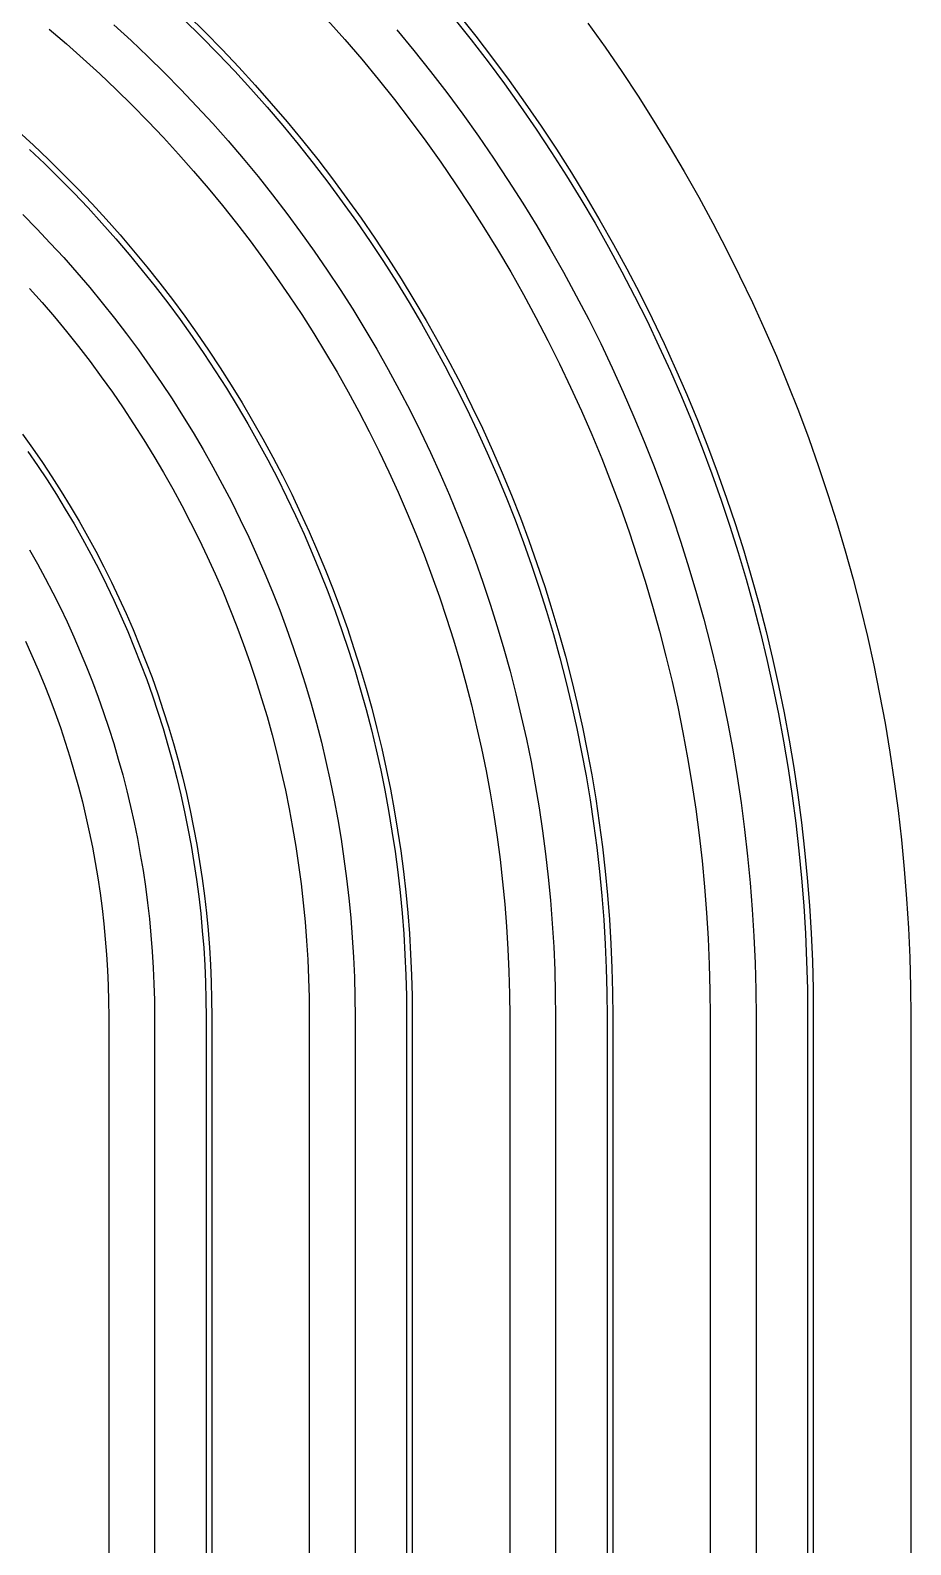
# Model space of a CAD drawing. Header units: metres. Extents: x 9 to 1211, y 9 to 2781.
# Drawn here: x 1057.3 to 1211, y 1001.8 to 1266.2 of the extents above; entities that cross this region are included whole.
import ezdxf

# ---------------------------------------------------------------- set-up
doc = ezdxf.new("R2010")
doc.units = ezdxf.units.M
for name, color, linetype in [('ACIKLIK', 5, 'Continuous'), ('CAM_SABLON', 4, 'Continuous'), ('DIS_KENAR_V91_Z3', 1, 'Continuous'), ('LAMBA_T4_Z4', 3, 'Continuous')]:
    doc.layers.add(name, color=color, linetype=linetype)

msp = doc.modelspace()

# ---------------------------------------------------------------- linework, layer by layer
at = {"layer": 'ACIKLIK'}
for points in [[(1071.91, 1267.15), (1074.9, 1264.4), (1077.85, 1261.61), (1080.76, 1258.76), (1083.61, 1255.85), (1086.4, 1252.9), (1089.15, 1249.91), (1091.85, 1246.86), (1094.49, 1243.77), (1097.07, 1240.63), (1099.61, 1237.45), (1102.08, 1234.22), (1104.5, 1230.95), (1106.86, 1227.64), (1109.16, 1224.29), (1111.41, 1220.9), (1113.59, 1217.47), (1115.72, 1214), (1117.78, 1210.5), (1119.79, 1206.96), (1121.73, 1203.39), (1123.6, 1199.78), (1125.42, 1196.14), (1127.17, 1192.47), (1128.86, 1188.77), (1130.48, 1185.04), (1132.03, 1181.28), (1133.52, 1177.5), (1134.95, 1173.69), (1136.3, 1169.86), (1137.6, 1166), (1138.82, 1162.12), (1139.97, 1158.22), (1141.06, 1154.3), (1142.08, 1150.37), (1143.03, 1146.41), (1143.91, 1142.44), (1144.72, 1138.46), (1145.46, 1134.46), (1146.13, 1130.45), (1146.73, 1126.43), (1147.26, 1122.4), (1147.72, 1118.36), (1148.11, 1114.31), (1148.43, 1110.25), (1148.68, 1106.19), (1148.86, 1102.13), (1148.96, 1098.07), (1149, 1093.88), (1149, 304.12)], [(1121.3, 1266.27), (1124.27, 1262.66), (1127.19, 1259), (1130.03, 1255.29), (1132.82, 1251.53), (1135.53, 1247.72), (1138.18, 1243.86), (1140.76, 1239.96), (1143.28, 1236.02), (1145.72, 1232.03), (1148.09, 1228), (1150.4, 1223.93), (1152.63, 1219.82), (1154.79, 1215.67), (1156.88, 1211.48), (1158.89, 1207.26), (1160.83, 1203.01), (1162.69, 1198.72), (1164.48, 1194.39), (1166.2, 1190.04), (1167.84, 1185.66), (1169.4, 1181.25), (1170.88, 1176.82), (1172.29, 1172.36), (1173.62, 1167.87), (1174.87, 1163.36), (1176.04, 1158.83), (1177.13, 1154.29), (1178.14, 1149.72), (1179.08, 1145.14), (1179.93, 1140.54), (1180.7, 1135.92), (1181.39, 1131.3), (1182, 1126.66), (1182.53, 1122.01), (1182.98, 1117.36), (1183.35, 1112.69), (1183.63, 1108.03), (1183.84, 1103.35), (1183.96, 1098.68), (1184, 1093.88), (1184, 304.12)], [(1056.01, 1234.01), (1058.43, 1231.54), (1060.81, 1229.03), (1063.14, 1226.49), (1065.43, 1223.9), (1067.68, 1221.27), (1069.87, 1218.6), (1072.03, 1215.9), (1074.13, 1213.16), (1076.18, 1210.38), (1078.19, 1207.57), (1080.15, 1204.72), (1082.06, 1201.84), (1083.91, 1198.92), (1085.72, 1195.98), (1087.47, 1193), (1089.17, 1189.99), (1090.82, 1186.95), (1092.42, 1183.89), (1093.96, 1180.8), (1095.45, 1177.68), (1096.88, 1174.53), (1098.26, 1171.36), (1099.58, 1168.17), (1100.85, 1164.96), (1102.06, 1161.72), (1103.21, 1158.46), (1104.31, 1155.19), (1105.35, 1151.89), (1106.33, 1148.58), (1107.25, 1145.25), (1108.12, 1141.9), (1108.92, 1138.54), (1109.67, 1135.17), (1110.36, 1131.78), (1110.99, 1128.38), (1111.56, 1124.97), (1112.07, 1121.56), (1112.52, 1118.13), (1112.91, 1114.7), (1113.25, 1111.26), (1113.52, 1107.81), (1113.73, 1104.36), (1113.88, 1100.91), (1113.97, 1097.46), (1114, 1093.88), (1114, 304.12)], [(1057.16, 1175.5), (1058.56, 1173.02), (1059.92, 1170.52), (1061.23, 1168), (1062.5, 1165.45), (1063.73, 1162.89), (1064.91, 1160.3), (1066.04, 1157.69), (1067.13, 1155.06), (1068.17, 1152.41), (1069.17, 1149.75), (1070.12, 1147.07), (1071.02, 1144.37), (1071.88, 1141.66), (1072.68, 1138.93), (1073.44, 1136.19), (1074.16, 1133.43), (1074.82, 1130.67), (1075.44, 1127.89), (1076, 1125.1), (1076.52, 1122.3), (1076.99, 1119.5), (1077.41, 1116.69), (1077.78, 1113.86), (1078.11, 1111.04), (1078.38, 1108.21), (1078.6, 1105.37), (1078.78, 1102.53), (1078.9, 1099.69), (1078.97, 1096.84), (1079, 1093.88), (1079, 304.12)]]:
    msp.add_lwpolyline(points, dxfattribs=at)
at = {"layer": 'CAM_SABLON'}
for points in [[(1084.11, 1268.08), (1087.12, 1265.12), (1090.08, 1262.11), (1092.99, 1259.04), (1095.84, 1255.93), (1098.64, 1252.77), (1101.38, 1249.55), (1104.07, 1246.3), (1106.7, 1242.99), (1109.27, 1239.64), (1111.78, 1236.24), (1114.23, 1232.81), (1116.63, 1229.32), (1118.96, 1225.8), (1121.23, 1222.24), (1123.43, 1218.64), (1125.58, 1215), (1127.66, 1211.32), (1129.67, 1207.61), (1131.62, 1203.87), (1133.51, 1200.09), (1135.33, 1196.27), (1137.08, 1192.43), (1138.76, 1188.56), (1140.38, 1184.65), (1141.93, 1180.72), (1143.4, 1176.77), (1144.81, 1172.79), (1146.16, 1168.78), (1147.43, 1164.75), (1148.62, 1160.7), (1149.75, 1156.63), (1150.81, 1152.54), (1151.8, 1148.44), (1152.71, 1144.31), (1153.55, 1140.18), (1154.32, 1136.02), (1155.02, 1131.86), (1155.64, 1127.68), (1156.2, 1123.49), (1156.67, 1119.3), (1157.08, 1115.09), (1157.41, 1110.88), (1157.67, 1106.67), (1157.85, 1102.45), (1157.96, 1098.22), (1158, 1093.92), (1158, 304.08)], [(1131.27, 1268.32), (1134.28, 1264.54), (1137.22, 1260.7), (1140.1, 1256.82), (1142.9, 1252.88), (1145.64, 1248.9), (1148.31, 1244.86), (1150.91, 1240.79), (1153.43, 1236.67), (1155.89, 1232.5), (1158.27, 1228.29), (1160.58, 1224.04), (1162.81, 1219.76), (1164.97, 1215.43), (1167.05, 1211.06), (1169.05, 1206.67), (1170.98, 1202.23), (1172.83, 1197.77), (1174.6, 1193.27), (1176.29, 1188.74), (1177.91, 1184.18), (1179.44, 1179.6), (1180.9, 1174.99), (1182.27, 1170.35), (1183.56, 1165.69), (1184.77, 1161.01), (1185.9, 1156.31), (1186.95, 1151.59), (1187.91, 1146.85), (1188.79, 1142.1), (1189.59, 1137.33), (1190.3, 1132.55), (1190.93, 1127.76), (1191.48, 1122.95), (1191.95, 1118.14), (1192.32, 1113.32), (1192.62, 1108.5), (1192.83, 1103.67), (1192.96, 1098.83), (1193, 1093.92), (1193, 304.08)], [(1057.17, 1245.39), (1059.79, 1242.9), (1062.37, 1240.37), (1064.9, 1237.79), (1067.39, 1235.17), (1069.83, 1232.51), (1072.22, 1229.8), (1074.57, 1227.06), (1076.87, 1224.27), (1079.12, 1221.44), (1081.32, 1218.58), (1083.47, 1215.67), (1085.56, 1212.73), (1087.61, 1209.75), (1089.6, 1206.74), (1091.55, 1203.69), (1093.43, 1200.61), (1095.27, 1197.5), (1097.05, 1194.36), (1098.77, 1191.18), (1100.44, 1187.98), (1102.05, 1184.74), (1103.61, 1181.48), (1105.1, 1178.19), (1106.54, 1174.88), (1107.93, 1171.54), (1109.25, 1168.18), (1110.52, 1164.8), (1111.72, 1161.39), (1112.87, 1157.97), (1113.95, 1154.52), (1114.98, 1151.06), (1115.95, 1147.58), (1116.85, 1144.08), (1117.69, 1140.56), (1118.48, 1137.04), (1119.2, 1133.5), (1119.85, 1129.95), (1120.45, 1126.38), (1120.98, 1122.81), (1121.46, 1119.23), (1121.87, 1115.64), (1122.21, 1112.04), (1122.5, 1108.44), (1122.72, 1104.83), (1122.87, 1101.22), (1122.97, 1097.61), (1123, 1093.92), (1123, 304.08)], [(1056.89, 1192.65), (1058.59, 1190.18), (1060.25, 1187.68), (1061.86, 1185.15), (1063.43, 1182.59), (1064.96, 1180), (1066.43, 1177.39), (1067.87, 1174.75), (1069.25, 1172.09), (1070.59, 1169.4), (1071.88, 1166.69), (1073.13, 1163.96), (1074.33, 1161.21), (1075.47, 1158.43), (1076.58, 1155.64), (1077.63, 1152.83), (1078.63, 1150), (1079.58, 1147.15), (1080.48, 1144.29), (1081.34, 1141.41), (1082.14, 1138.52), (1082.89, 1135.61), (1083.59, 1132.69), (1084.24, 1129.76), (1084.84, 1126.82), (1085.39, 1123.87), (1085.88, 1120.91), (1086.33, 1117.94), (1086.72, 1114.96), (1087.06, 1111.98), (1087.34, 1108.99), (1087.58, 1106), (1087.76, 1103), (1087.89, 1100), (1087.97, 1097), (1088, 1093.92), (1088, 304.08)]]:
    msp.add_lwpolyline(points, dxfattribs=at)
at = {"layer": 'DIS_KENAR_V91_Z3'}
for points in [[(1060.63, 1266.36), (1063.61, 1263.81), (1066.55, 1261.21), (1069.45, 1258.55), (1072.3, 1255.85), (1075.1, 1253.1), (1077.85, 1250.3), (1080.55, 1247.45), (1083.21, 1244.55), (1085.81, 1241.61), (1088.36, 1238.63), (1090.86, 1235.6), (1093.3, 1232.52), (1095.69, 1229.41), (1098.03, 1226.25), (1100.31, 1223.05), (1102.53, 1219.82), (1104.7, 1216.54), (1106.81, 1213.23), (1108.86, 1209.88), (1110.86, 1206.5), (1112.79, 1203.08), (1114.66, 1199.63), (1116.48, 1196.15), (1118.23, 1192.63), (1119.92, 1189.09), (1121.55, 1185.52), (1123.11, 1181.91), (1124.62, 1178.29), (1126.06, 1174.63), (1127.43, 1170.95), (1128.74, 1167.25), (1129.99, 1163.53), (1131.17, 1159.78), (1132.28, 1156.02), (1133.33, 1152.23), (1134.32, 1148.43), (1135.23, 1144.61), (1136.08, 1140.78), (1136.87, 1136.93), (1137.58, 1133.07), (1138.23, 1129.2), (1138.81, 1125.31), (1139.32, 1121.42), (1139.77, 1117.52), (1140.14, 1113.61), (1140.45, 1109.7), (1140.69, 1105.78), (1140.86, 1101.85), (1140.97, 1097.93), (1141, 1094), (1141, 304)], [(1109.22, 1267.97), (1112.22, 1264.58), (1115.17, 1261.12), (1118.06, 1257.62), (1120.88, 1254.07), (1123.65, 1250.47), (1126.34, 1246.82), (1128.98, 1243.13), (1131.55, 1239.39), (1134.05, 1235.61), (1136.49, 1231.78), (1138.86, 1227.91), (1141.17, 1224), (1143.4, 1220.05), (1145.57, 1216.06), (1147.66, 1212.04), (1149.69, 1207.98), (1151.64, 1203.88), (1153.52, 1199.75), (1155.33, 1195.59), (1157.07, 1191.4), (1158.73, 1187.18), (1160.32, 1182.93), (1161.83, 1178.65), (1163.27, 1174.34), (1164.64, 1170.02), (1165.93, 1165.67), (1167.14, 1161.29), (1168.28, 1156.9), (1169.34, 1152.49), (1170.32, 1148.06), (1171.22, 1143.61), (1172.05, 1139.15), (1172.8, 1134.67), (1173.47, 1130.19), (1174.06, 1125.69), (1174.58, 1121.18), (1175.01, 1116.66), (1175.37, 1112.14), (1175.64, 1107.61), (1175.84, 1103.07), (1175.96, 1098.54), (1176, 1094), (1176, 304)], [(1154.66, 1267.4), (1157.65, 1263.21), (1160.57, 1258.96), (1163.41, 1254.67), (1166.17, 1250.33), (1168.86, 1245.94), (1171.48, 1241.5), (1174.01, 1237.02), (1176.47, 1232.49), (1178.85, 1227.93), (1181.14, 1223.32), (1183.36, 1218.67), (1185.5, 1213.99), (1187.55, 1209.27), (1189.52, 1204.51), (1191.41, 1199.72), (1193.21, 1194.9), (1194.93, 1190.04), (1196.56, 1185.16), (1198.11, 1180.25), (1199.57, 1175.31), (1200.95, 1170.35), (1202.24, 1165.37), (1203.44, 1160.36), (1204.55, 1155.33), (1205.58, 1150.29), (1206.52, 1145.23), (1207.37, 1140.15), (1208.13, 1135.06), (1208.8, 1129.95), (1209.38, 1124.84), (1209.88, 1119.71), (1210.28, 1114.58), (1210.6, 1109.44), (1210.82, 1104.3), (1210.96, 1099.15), (1211, 1094), (1211, 304)], [(1057.2, 1221.13), (1059.39, 1218.65), (1061.55, 1216.13), (1063.66, 1213.57), (1065.72, 1210.98), (1067.74, 1208.34), (1069.71, 1205.68), (1071.64, 1202.98), (1073.52, 1200.25), (1075.35, 1197.48), (1077.13, 1194.68), (1078.86, 1191.86), (1080.54, 1189), (1082.18, 1186.11), (1083.76, 1183.2), (1085.29, 1180.26), (1086.77, 1177.29), (1088.2, 1174.3), (1089.57, 1171.28), (1090.9, 1168.24), (1092.16, 1165.18), (1093.38, 1162.09), (1094.54, 1158.98), (1095.65, 1155.86), (1096.7, 1152.71), (1097.7, 1149.55), (1098.64, 1146.37), (1099.53, 1143.18), (1100.36, 1139.97), (1101.13, 1136.74), (1101.85, 1133.5), (1102.51, 1130.25), (1103.11, 1126.99), (1103.66, 1123.72), (1104.15, 1120.44), (1104.58, 1117.16), (1104.96, 1113.86), (1105.28, 1110.56), (1105.54, 1107.25), (1105.74, 1103.94), (1105.88, 1100.63), (1105.97, 1097.32), (1106, 1094), (1106, 304)], [(1056.48, 1159.51), (1057.6, 1157.04), (1058.68, 1154.56), (1059.71, 1152.06), (1060.7, 1149.55), (1061.65, 1147.01), (1062.56, 1144.46), (1063.41, 1141.9), (1064.23, 1139.32), (1065, 1136.72), (1065.72, 1134.12), (1066.4, 1131.5), (1067.03, 1128.87), (1067.61, 1126.23), (1068.15, 1123.58), (1068.65, 1120.92), (1069.09, 1118.25), (1069.49, 1115.57), (1069.84, 1112.89), (1070.15, 1110.2), (1070.41, 1107.51), (1070.62, 1104.81), (1070.79, 1102.11), (1070.91, 1099.41), (1070.98, 1096.71), (1071, 1094), (1071, 304)]]:
    msp.add_lwpolyline(points, dxfattribs=at)
at = {"layer": 'LAMBA_T4_Z4'}
for points in [[(1084.8, 1268.8), (1087.83, 1265.83), (1090.8, 1262.8), (1093.72, 1259.73), (1096.58, 1256.6), (1099.39, 1253.42), (1102.15, 1250.2), (1104.85, 1246.92), (1107.49, 1243.61), (1110.07, 1240.24), (1112.59, 1236.83), (1115.05, 1233.38), (1117.46, 1229.88), (1119.8, 1226.35), (1122.08, 1222.77), (1124.29, 1219.15), (1126.44, 1215.5), (1128.53, 1211.81), (1130.56, 1208.08), (1132.51, 1204.32), (1134.41, 1200.52), (1136.23, 1196.7), (1137.99, 1192.84), (1139.68, 1188.95), (1141.31, 1185.03), (1142.86, 1181.08), (1144.34, 1177.11), (1145.76, 1173.11), (1147.11, 1169.09), (1148.38, 1165.05), (1149.59, 1160.98), (1150.72, 1156.89), (1151.78, 1152.79), (1152.77, 1148.66), (1153.69, 1144.52), (1154.53, 1140.37), (1155.31, 1136.2), (1156.01, 1132.01), (1156.63, 1127.82), (1157.19, 1123.61), (1157.67, 1119.4), (1158.07, 1115.18), (1158.41, 1110.95), (1158.67, 1106.72), (1158.85, 1102.48), (1158.96, 1098.24), (1159, 1093.93), (1159, 304.07)], [(1132.05, 1268.95), (1135.07, 1265.15), (1138.02, 1261.3), (1140.91, 1257.4), (1143.72, 1253.45), (1146.47, 1249.46), (1149.15, 1245.41), (1151.76, 1241.32), (1154.29, 1237.18), (1156.75, 1233), (1159.14, 1228.78), (1161.46, 1224.51), (1163.7, 1220.21), (1165.86, 1215.87), (1167.95, 1211.49), (1169.97, 1207.07), (1171.9, 1202.62), (1173.76, 1198.14), (1175.53, 1193.63), (1177.23, 1189.08), (1178.85, 1184.51), (1180.39, 1179.91), (1181.85, 1175.28), (1183.23, 1170.63), (1184.53, 1165.95), (1185.74, 1161.25), (1186.87, 1156.54), (1187.92, 1151.8), (1188.89, 1147.04), (1189.78, 1142.27), (1190.58, 1137.49), (1191.29, 1132.69), (1191.93, 1127.88), (1192.48, 1123.06), (1192.94, 1118.23), (1193.32, 1113.39), (1193.62, 1108.55), (1193.83, 1103.7), (1193.96, 1098.85), (1194, 1093.93), (1194, 304.07)], [(1055.18, 1248.57), (1057.86, 1246.12), (1060.49, 1243.62), (1063.08, 1241.08), (1065.62, 1238.49), (1068.12, 1235.86), (1070.57, 1233.18), (1072.98, 1230.46), (1075.34, 1227.7), (1077.65, 1224.9), (1079.91, 1222.06), (1082.12, 1219.18), (1084.28, 1216.26), (1086.38, 1213.3), (1088.44, 1210.31), (1090.44, 1207.28), (1092.39, 1204.22), (1094.29, 1201.13), (1096.13, 1198), (1097.92, 1194.84), (1099.65, 1191.65), (1101.33, 1188.43), (1102.95, 1185.18), (1104.51, 1181.9), (1106.02, 1178.6), (1107.46, 1175.27), (1108.85, 1171.92), (1110.18, 1168.54), (1111.46, 1165.14), (1112.67, 1161.72), (1113.82, 1158.28), (1114.91, 1154.81), (1115.94, 1151.33), (1116.91, 1147.83), (1117.82, 1144.32), (1118.67, 1140.79), (1119.45, 1137.25), (1120.18, 1133.69), (1120.84, 1130.12), (1121.44, 1126.54), (1121.98, 1122.95), (1122.45, 1119.35), (1122.86, 1115.74), (1123.21, 1112.13), (1123.49, 1108.51), (1123.71, 1104.89), (1123.87, 1101.26), (1123.97, 1097.63), (1124, 1093.93), (1124, 304.07)], [(1055.96, 1195.69), (1057.71, 1193.23), (1059.42, 1190.74), (1061.09, 1188.22), (1062.71, 1185.68), (1064.29, 1183.1), (1065.82, 1180.5), (1067.31, 1177.87), (1068.75, 1175.22), (1070.14, 1172.54), (1071.49, 1169.84), (1072.79, 1167.11), (1074.04, 1164.37), (1075.25, 1161.6), (1076.4, 1158.81), (1077.51, 1156), (1078.57, 1153.17), (1079.57, 1150.32), (1080.53, 1147.46), (1081.44, 1144.58), (1082.3, 1141.69), (1083.1, 1138.78), (1083.86, 1135.85), (1084.57, 1132.92), (1085.22, 1129.97), (1085.82, 1127.01), (1086.37, 1124.04), (1086.87, 1121.06), (1087.32, 1118.08), (1087.71, 1115.08), (1088.05, 1112.08), (1088.34, 1109.08), (1088.58, 1106.07), (1088.76, 1103.05), (1088.89, 1100.04), (1088.97, 1097.02), (1089, 1093.93), (1089, 304.07)]]:
    msp.add_lwpolyline(points, dxfattribs=at)

doc.saveas('drawing.dxf')
